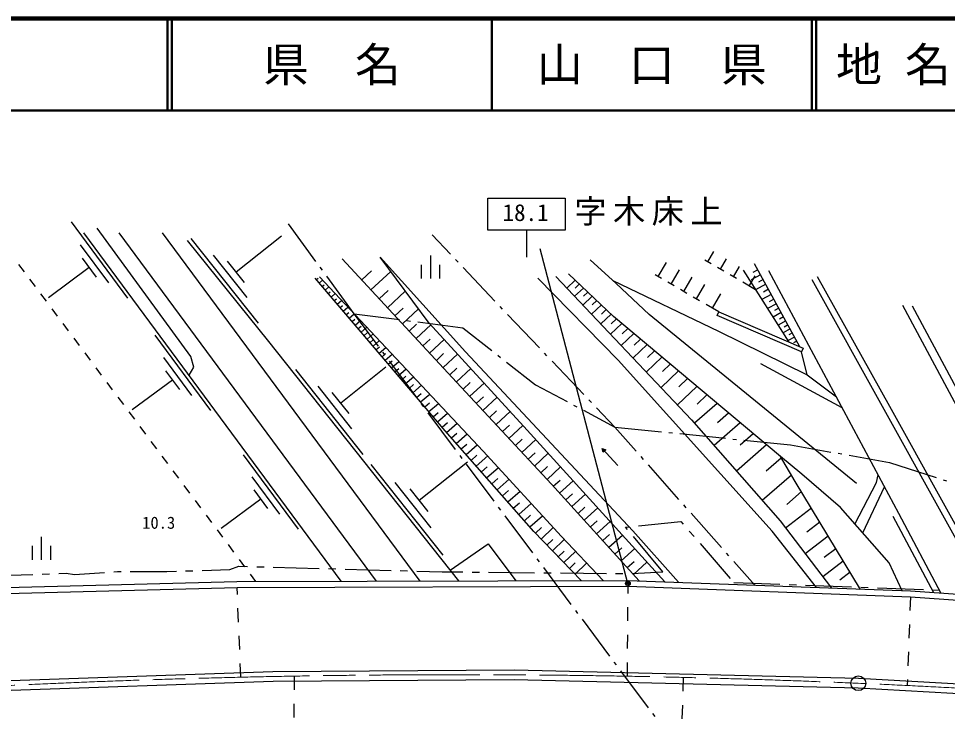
# Model space of a CAD drawing. Units: millimetres, scale not verified. Extents: x 40000 to 680000, y 20000 to 380000.
# Drawn here: x 281586 to 382492, y 303666 to 380000 of the extents above; entities that cross this region are included whole.
import ezdxf
from ezdxf.enums import TextEntityAlignment as Align

# ---------------------------------------------------------------- set-up
doc = ezdxf.new("R2010")
doc.units = ezdxf.units.MM
doc.header["$LTSCALE"] = 1000
doc.header["$PDMODE"] = 32
doc.header["$PDSIZE"] = 500
doc.linetypes.add('CHAIN', pattern=[18.5, 12, -1.5, 3.5, -1.5])
for name, color, linetype, lineweight in [('M-BGD', 7, 'Continuous', 25), ('M-BMK', 2, 'CHAIN', 13), ('M-BMK-ROW', 30, 'Continuous', 25), ('M-BMK-SRVR', 3, 'Continuous', 25), ('M-STR-STR1', 1, 'Continuous', 25), ('M-STR-STRC', 7, 'Continuous', 25), ('M-TTL', 2, 'Continuous', 140), ('M-TTL-LINE', 7, 'Continuous', 50)]:
    doc.layers.add(name, color=color, linetype=linetype, lineweight=lineweight)
doc.layers.add('M-BMK-HTXT', color=7, linetype='Continuous')
doc.layers.add('M-TTL-TXT', color=7, linetype='Continuous')
doc.styles.add('ＭＳ ゴシック', font='')
doc.styles.get('ＭＳ ゴシック').set_extended_font_data('MS Gothic')

msp = doc.modelspace()

# ---------------------------------------------------------------- linework, layer by layer
at = {"layer": 'M-BGD'}
for p, q in [((287292, 357918), (293426, 349622)), ((313894, 353631), (310919, 357706)), ((316643, 318889), (288674, 356721)), ((320470, 318901), (292501, 356733)), ((325199, 318915), (297230, 356747)), ((305213, 352496), (310132, 356401)), ((328513, 354397), (326513, 356499)), ((288273, 355435), (291339, 351287)), ((307645, 346908), (300321, 356130)), ((306429, 349702), (302767, 354313)), ((326329, 354264), (326329, 351764)), ((356471, 353574), (357127, 354697)), ((282223, 352496), (281625, 353297)), ((288486, 353989), (290019, 351915)), ((306128, 351343), (304297, 353648)), ((325329, 353264), (325329, 351764)), ((327329, 353264), (327329, 351764)), ((329341, 353527), (329065, 353817)), ((351080, 351970), (351987, 353526)), ((356816, 353373), (356126, 353776)), ((357853, 352767), (358508, 353890)), ((366472, 344356), (361539, 353371)), ((289253, 352952), (284828, 349681)), ((314602, 352662), (314366, 352985)), ((318871, 351608), (319943, 352604)), ((319867, 350536), (322011, 352527)), ((333339, 349325), (329892, 352948)), ((351426, 351769), (350735, 352172)), ((352463, 351165), (353369, 352720)), ((358198, 352566), (357507, 352969)), ((359580, 351759), (358889, 352162)), ((359234, 351960), (359890, 353083)), ((360291, 352682), (365272, 344871)), ((362191, 352179), (361163, 351616)), ((361890, 352730), (361339, 352428)), ((377215, 326265), (363077, 352615)), ((283421, 350895), (282822, 351695)), ((313936, 351662), (314116, 351815)), ((314260, 351282), (314620, 351587)), ((318049, 347941), (315074, 352016)), ((342042, 351576), (341148, 350728)), ((342491, 351155), (342044, 350731)), ((352809, 350963), (352117, 351366)), ((353845, 350359), (354752, 351915)), ((361652, 350548), (360270, 351355)), ((360961, 350952), (361617, 352074)), ((362472, 351665), (361959, 351384)), ((314584, 350901), (314783, 351070)), ((314908, 350520), (315306, 350858)), ((315232, 350139), (315450, 350324)), ((320766, 349568), (321734, 350467)), ((321664, 348600), (323601, 350397)), ((342941, 350733), (341995, 349836)), ((343416, 350287), (342943, 349838)), ((354191, 350158), (353500, 350561)), ((355228, 349554), (356134, 351109)), ((362754, 351151), (361652, 350548)), ((363055, 350600), (362504, 350299)), ((284619, 349293), (284020, 350094)), ((315557, 349759), (315992, 350129)), ((315881, 349378), (316117, 349579)), ((316205, 348997), (316677, 349399)), ((343891, 349840), (342890, 348892)), ((344393, 349368), (343893, 348894)), ((355574, 349353), (354882, 349755)), ((356956, 348547), (357862, 350103)), ((363356, 350049), (362329, 349487)), ((363638, 349536), (363124, 349254)), ((285817, 347691), (285218, 348492)), ((316529, 348616), (316784, 348834)), ((316853, 348236), (317363, 348670)), ((322476, 347725), (323350, 348537)), ((323288, 346851), (325036, 348474)), ((334166, 348456), (333890, 348746)), ((344896, 348896), (343838, 347893)), ((345427, 348397), (344898, 347895)), ((357647, 348145), (356265, 348950)), ((363919, 349022), (362960, 348497)), ((364181, 348542), (363702, 348280)), ((317177, 347855), (317451, 348088)), ((317501, 347474), (318049, 347941)), ((317825, 347093), (318118, 347343)), ((320689, 344406), (318049, 347941)), ((318049, 347941), (322958, 347305)), ((318149, 346713), (318735, 347211)), ((323751, 347202), (324148, 347150)), ((338164, 344254), (334717, 347877)), ((345959, 347898), (344840, 346837)), ((346536, 347387), (345976, 346856)), ((364444, 348063), (363549, 347573)), ((364933, 347168), (364099, 346712)), ((364688, 347616), (364241, 347371)), ((287014, 346090), (286416, 346890)), ((318473, 346332), (318785, 346597)), ((318797, 345951), (319421, 346482)), ((324029, 346053), (324827, 346794)), ((324770, 345255), (326367, 346737)), ((324941, 347048), (329850, 346411)), ((329850, 346411), (333013, 343934)), ((347126, 346891), (345896, 345723)), ((347776, 346345), (347160, 345761)), ((365413, 346291), (364638, 345867)), ((365173, 346730), (364756, 346501)), ((288212, 344488), (287613, 345289)), ((296376, 345630), (302435, 337435)), ((319121, 345570), (319452, 345852)), ((319445, 345189), (320107, 345752)), ((319770, 344809), (320119, 345106)), ((325506, 344462), (326299, 345198)), ((326242, 343669), (327828, 345141)), ((348425, 345799), (347055, 344500)), ((349148, 345192), (348463, 344543)), ((365893, 345414), (365176, 345022)), ((365653, 345852), (365265, 345640)), ((320094, 344428), (320793, 345023)), ((320418, 344047), (320786, 344361)), ((320742, 343666), (321479, 344294)), ((349870, 344585), (348346, 343139)), ((366133, 344975), (365775, 344779)), ((289410, 342886), (288811, 343687)), ((297345, 343178), (300374, 339080)), ((321072, 343279), (321459, 343609)), ((321407, 343445), (321168, 343766)), ((321402, 342891), (322177, 343551)), ((326973, 342882), (327761, 343613)), ((327704, 342094), (329279, 343556)), ((333643, 343441), (333957, 343194)), ((338991, 343385), (338715, 343675)), ((351479, 343234), (349783, 341625)), ((350675, 343909), (349913, 343186)), ((290608, 341285), (290009, 342085)), ((316581, 338254), (321500, 342159)), ((321749, 342483), (322157, 342830)), ((324878, 338798), (321886, 342804)), ((322096, 342075), (322912, 342770)), ((334587, 342701), (337750, 340223)), ((342989, 339183), (339542, 342805)), ((352374, 342482), (351526, 341677)), ((371067, 337725), (362204, 342510)), ((297556, 341749), (299070, 339701)), ((319013, 332666), (311689, 341888)), ((322461, 341646), (322891, 342011)), ((322827, 341217), (323685, 341947)), ((323211, 340765), (323663, 341150)), ((323596, 340314), (324499, 341082)), ((328430, 341312), (329212, 342038)), ((329157, 340531), (330720, 341983)), ((353268, 341730), (351381, 339940)), ((367259, 341300), (370436, 338901)), ((291806, 339683), (291207, 340484)), ((298313, 340725), (293942, 337494)), ((317797, 335460), (314135, 340071)), ((324000, 339839), (324475, 340243)), ((324404, 339363), (325355, 340172)), ((329878, 339755), (330653, 340476)), ((330599, 338979), (332150, 340421)), ((337750, 340223), (341176, 338398)), ((355260, 340056), (353160, 338064)), ((354264, 340893), (353321, 339998)), ((317496, 337101), (315665, 339406)), ((324830, 338863), (325330, 339289)), ((325255, 338364), (326255, 339215)), ((356368, 339125), (355318, 338129)), ((293003, 338081), (292404, 338882)), ((325596, 337837), (325357, 338157)), ((325703, 337838), (326229, 338285)), ((326151, 337312), (327203, 338207)), ((331314, 338209), (332084, 338925)), ((332030, 337439), (333570, 338870)), ((343816, 338314), (343541, 338603)), ((357476, 338194), (355033, 336060)), ((294201, 336480), (293602, 337280)), ((329067, 333190), (326075, 337196)), ((326622, 336758), (327175, 337229)), ((327093, 336205), (328200, 337147)), ((332740, 336675), (333505, 337385)), ((333451, 335910), (334980, 337331)), ((341882, 338021), (342235, 337833)), ((342941, 337457), (346368, 335632)), ((346368, 335632), (344368, 337734)), ((358718, 337151), (357497, 336084)), ((327587, 335624), (328167, 336118)), ((328084, 335047), (329227, 336055)), ((359960, 336107), (357143, 333646)), ((295399, 334878), (294800, 335679)), ((334156, 335151), (334915, 335857)), ((334861, 334392), (336379, 335803)), ((346368, 335632), (351429, 335122)), ((348677, 333022), (346368, 335632)), ((352225, 335041), (352623, 335001)), ((296597, 333276), (295998, 334077)), ((328604, 334456), (329195, 334977)), ((329125, 333866), (330306, 334907)), ((335559, 333641), (336310, 334339)), ((336257, 332890), (337760, 334286)), ((353419, 334921), (358394, 334419)), ((359190, 334339), (359588, 334299)), ((361393, 334904), (359984, 333673)), ((360384, 334219), (365445, 333709)), ((329663, 333256), (330273, 333794)), ((330201, 332646), (331421, 333722)), ((346687, 331462), (344993, 333301)), ((345109, 332898), (344993, 333301)), ((344993, 333301), (345385, 333152)), ((345385, 333152), (345109, 332898)), ((362825, 333700), (359575, 330861)), ((365445, 333709), (369837, 332924)), ((297794, 331674), (297195, 332475)), ((305982, 332637), (311962, 324548)), ((329785, 332229), (329546, 332549)), ((330753, 332019), (331379, 332572)), ((331305, 331393), (332558, 332498)), ((336948, 332148), (337690, 332838)), ((337638, 331405), (339123, 332785)), ((349472, 332124), (349207, 332423)), ((364433, 332275), (362808, 330856)), ((370624, 332784), (371018, 332713)), ((371805, 332573), (376197, 331788)), ((327707, 321717), (319884, 331568)), ((325109, 327686), (330363, 331858)), ((333256, 327582), (330264, 331588)), ((331867, 330756), (332505, 331318)), ((332429, 330118), (333705, 331242)), ((338320, 330671), (339054, 331353)), ((339002, 329937), (340470, 331302)), ((353315, 327780), (350002, 331524)), ((376197, 331788), (381260, 330166)), ((298992, 330073), (298393, 330874)), ((306938, 330216), (309928, 326171)), ((333002, 329469), (333651, 330041)), ((333574, 328820), (334872, 329964)), ((365546, 330427), (362375, 327657)), ((300190, 328471), (299591, 329272)), ((326408, 324702), (322497, 329627)), ((339679, 329205), (340416, 329876)), ((340350, 328467), (341825, 329809)), ((373285, 324159), (375670, 329145)), ((382021, 329922), (382402, 329799)), ((307146, 328806), (308641, 326784)), ((326087, 326455), (324131, 328917)), ((334157, 328159), (334818, 328741)), ((334740, 327498), (336061, 328663)), ((341020, 327729), (341758, 328400)), ((341691, 326992), (343165, 328333)), ((366633, 328624), (365047, 327238)), ((301388, 326869), (300789, 327670)), ((307894, 327795), (303580, 324606)), ((333974, 326620), (333735, 326941)), ((335333, 326825), (336006, 327418)), ((335926, 326152), (337272, 327339)), ((354110, 326881), (353845, 327180)), ((302585, 325268), (301986, 326069)), ((337445, 321974), (334453, 325979)), ((336530, 325467), (337215, 326071)), ((337134, 324782), (338504, 325990)), ((342361, 326255), (343098, 326925)), ((343031, 325518), (344504, 326858)), ((357954, 322537), (354640, 326282)), ((367719, 326820), (364898, 324669)), ((381002, 317618), (376597, 325938)), ((381827, 317557), (377215, 326265)), ((343700, 324782), (344437, 325451)), ((344370, 324046), (345842, 325385)), ((368634, 325301), (367224, 324226)), ((303783, 323666), (303184, 324467)), ((337740, 324111), (338393, 324738)), ((338367, 323459), (339672, 324712)), ((345039, 323310), (345775, 323979)), ((345708, 322574), (347179, 323912)), ((284044, 323720), (284044, 321220)), ((338982, 322819), (339621, 323434)), ((339596, 322180), (340874, 323409)), ((369550, 323782), (367036, 321866)), ((283044, 322720), (283044, 321220)), ((285044, 322720), (285044, 321220)), ((304981, 322064), (304382, 322865)), ((340207, 321545), (340843, 322156)), ((340818, 320910), (342089, 322131)), ((346377, 321839), (347112, 322508)), ((347045, 321104), (348515, 322441)), ((358749, 321638), (358484, 321938)), ((370366, 322428), (369109, 321470)), ((306179, 320463), (305580, 321264)), ((338163, 321012), (337924, 321333)), ((341425, 320278), (342057, 320885)), ((347713, 320369), (348448, 321037)), ((348381, 319635), (349850, 320971)), ((361588, 318430), (359279, 321039)), ((371181, 321075), (368942, 319367)), ((341634, 316365), (338642, 320371)), ((342033, 319646), (343296, 320861)), ((307376, 318861), (306778, 319662)), ((371908, 319869), (370788, 319015)), ((342352, 315404), (342113, 315724)), ((345823, 310757), (342831, 314763)), ((346541, 309796), (346302, 310116)), ((350012, 305149), (347020, 309155)), ((350730, 304187), (350491, 304508))]:
    msp.add_line(p, q, dxfattribs=at)
for points in [[(300109, 341255), (300630, 342149), (300305, 343315), (290117, 357229)], [(329411, 318928), (308774, 344916), (299941, 355913)], [(316723, 353921), (328697, 341026), (339482, 329421), (349014, 318939)], [(320852, 354080), (330154, 343820), (348332, 324376), (353283, 318781)], [(351789, 318836), (336828, 335313), (326183, 346937), (320852, 354080)], [(372614, 329523), (350107, 347862), (346520, 351229), (343668, 353791)], [(373031, 318005), (365960, 329739), (364343, 332425), (346226, 347647), (341313, 352261)], [(342685, 318968), (337566, 324292), (327929, 335223), (313823, 351795)], [(345088, 318975), (340563, 323737), (332067, 333034), (314261, 351969)], [(368269, 318224), (363459, 324324), (346707, 342906), (337983, 351789)], [(339966, 351974), (354707, 336433), (364304, 325449), (369891, 318121)], [(346150, 351561), (357636, 346059), (367259, 341300), (366639, 343819)], [(386932, 317182), (375619, 337536), (367784, 351617)], [(387781, 317119), (387540, 317529), (376230, 337877), (368395, 351957)], [(395972, 316517), (389669, 327446), (388721, 329034), (384591, 335886), (377644, 348840)], [(397022, 316440), (390719, 327368), (389770, 328956), (385640, 335808), (378694, 348763)], [(377580, 317836), (376170, 320896), (370870, 326891), (366673, 330506), (364343, 332425)], [(372449, 325105), (374804, 329604), (374964, 330462)], [(328472, 320111), (332616, 322961), (335608, 318946)], [(76301, 281881), (115746, 289144), (127249, 291321), (164375, 297062), (197735, 301461), (210105, 302724), (242677, 305796), (269738, 307551), (279670, 308076), (309223, 309093), (335445, 309273), (372834, 308360), (398572, 306925), (424092, 304856), (428692, 304397)], [(428580, 303303), (423988, 303760), (398497, 305828), (372790, 307261), (335435, 308173), (309246, 307993), (279718, 306977), (269812, 306453), (242861, 304603), (210217, 301630), (197924, 300326), (164531, 295973), (127331, 290142), (115934, 288061), (76507, 280800)]]:
    msp.add_lwpolyline(points, dxfattribs=at)
msp.add_lwpolyline([(366639, 343819), (357479, 347752), (357647, 348145), (366807, 344212)], close=True, dxfattribs=at)
at = {"layer": 'M-BMK'}
msp.add_arc((329321, -705232), 1013974, 84.64, 92.80537, dxfattribs=at)
at = {"layer": 'M-BMK-ROW'}
for p, q in [((348945, 324918), (353543, 325383)), ((353543, 325383), (353790, 325097)), ((347507, 324772), (347950, 324817)), ((347736, 324500), (347507, 324772)), ((354445, 324342), (354969, 323737)), ((351592, 319904), (348379, 323734)), ((355624, 322981), (358898, 319202)), ((291926, 319906), (292343, 319935)), ((292343, 319935), (292725, 319936)), ((293725, 319939), (297687, 319952)), ((297687, 319952), (298725, 319982)), ((299724, 320012), (300524, 320035)), ((301523, 320065), (304536, 320153)), ((304536, 320153), (305509, 320527)), ((305509, 320527), (306452, 320501)), ((307452, 320473), (308252, 320451)), ((309251, 320424), (314250, 320287)), ((315249, 320259), (316049, 320237)), ((317048, 320210), (322047, 320072)), ((323046, 320045), (323846, 320023)), ((324846, 319995), (327606, 319920)), ((327606, 319920), (329844, 319896)), ((330844, 319886), (331644, 319877)), ((348243, 319735), (351592, 319904)), ((278152, 319468), (283149, 319638)), ((284149, 319672), (284948, 319699)), ((285948, 319734), (286763, 319761)), ((286763, 319761), (287671, 319618)), ((287671, 319618), (290928, 319839)), ((332644, 319867), (337644, 319815)), ((338644, 319804), (339444, 319796)), ((340444, 319786), (345443, 319733)), ((346443, 319723), (347243, 319715)), ((359291, 318748), (364288, 318564)), ((365287, 318527), (366086, 318497)), ((367086, 318460), (372082, 318275)), ((373082, 318238), (373881, 318209)), ((374880, 318172), (379877, 317987)), ((380876, 317950), (381676, 317921))]:
    msp.add_line(p, q, dxfattribs=at)
at = {"layer": 'M-BMK-SRVR'}
msp.add_circle((372812, 307810), 800, dxfattribs=at)
at = {"layer": 'M-STR-STR1'}
for p, q in [((305355, 317459), (305323, 318212)), ((347801, 317574), (347807, 318341)), ((378464, 317203), (378412, 315704)), ((305481, 314462), (305418, 315961)), ((347777, 314574), (347789, 316074)), ((378360, 314204), (378307, 312705)), ((305607, 311465), (305544, 312963)), ((347753, 311574), (347765, 313074)), ((378255, 311206), (378203, 309707)), ((305733, 308467), (305670, 309966)), ((347729, 308575), (347741, 310074)), ((311525, 308585), (311511, 307086)), ((353798, 308446), (353749, 306947)), ((378151, 308208), (378129, 307566)), ((311497, 305586), (311484, 304086)), ((353699, 305448), (353650, 303949))]:
    msp.add_line(p, q, dxfattribs=at)
for points in [[(145487, 304220), (178474, 309367), (208952, 313095), (240979, 316042), (273231, 318035), (305314, 318855), (347818, 318983), (378498, 317845), (406924, 315862), (419579, 314779)], [(145539, 303786), (178563, 308730), (209020, 312456), (241028, 315401), (273259, 317393), (305323, 318212), (347807, 318341), (378464, 317203), (406874, 315222), (419569, 314135)]]:
    msp.add_lwpolyline(points, dxfattribs=at)
at = {"layer": 'M-STR-STRC'}
for p, q in [((332581, 360503), (340981, 360503)), ((332581, 357003), (332581, 360503)), ((340981, 360503), (340981, 357003)), ((340981, 357003), (332581, 357003)), ((336781, 357003), (336781, 354071)), ((347785, 318645), (338235, 354997))]:
    msp.add_line(p, q, dxfattribs=at)
for radius in [150, 120, 90, 60, 30]:
    msp.add_circle((347785, 318645), radius, dxfattribs=at)
msp.add_point((347785, 318645), dxfattribs=at)
at = {"layer": 'M-TTL'}
msp.add_line((680000, 380000), (40000, 380000), dxfattribs=at)
at = {"layer": 'M-TTL-LINE'}
for p, q in [((297750, 380000), (297750, 370000)), ((298250, 380000), (298250, 370000)), ((333000, 380000), (333000, 370000)), ((367750, 380000), (367750, 370000)), ((368250, 380000), (368250, 370000)), ((40000, 370000), (680000, 370000))]:
    msp.add_line(p, q, dxfattribs=at)

# ---------------------------------------------------------------- texts
at = {"layer": 'M-BGD', "style": 'ＭＳ ゴシック'}
msp.add_text('10.3', height=1320, dxfattribs=at).set_placement((295012, 324194), align=Align.BOTTOM_LEFT)
at = {"layer": 'M-BMK-HTXT', "insert": (350361, 357502), "char_height": 2566, "attachment_point": 8, "style": 'ＭＳ ゴシック'}
msp.add_mtext('\\T1.2;字木床上', dxfattribs=at)
at = {"layer": 'M-STR-STRC', "style": 'ＭＳ ゴシック'}
msp.add_text('18.1', height=1833, dxfattribs=at).set_placement((334168, 357466), align=Align.BOTTOM_LEFT)
at = {"layer": 'M-TTL-TXT', "style": 'ＭＳ ゴシック'}
for s, p in [('県\u3000名', (315625, 375000)), ('山\u3000口\u3000県', (350375, 375000))]:
    msp.add_text(s, height=3666, dxfattribs=at).set_placement(p, align=Align.MIDDLE_CENTER)
msp.add_text('地 名', height=3666, dxfattribs=at).set_placement((370380, 375000), align=Align.MIDDLE_LEFT)

doc.saveas('drawing.dxf')
